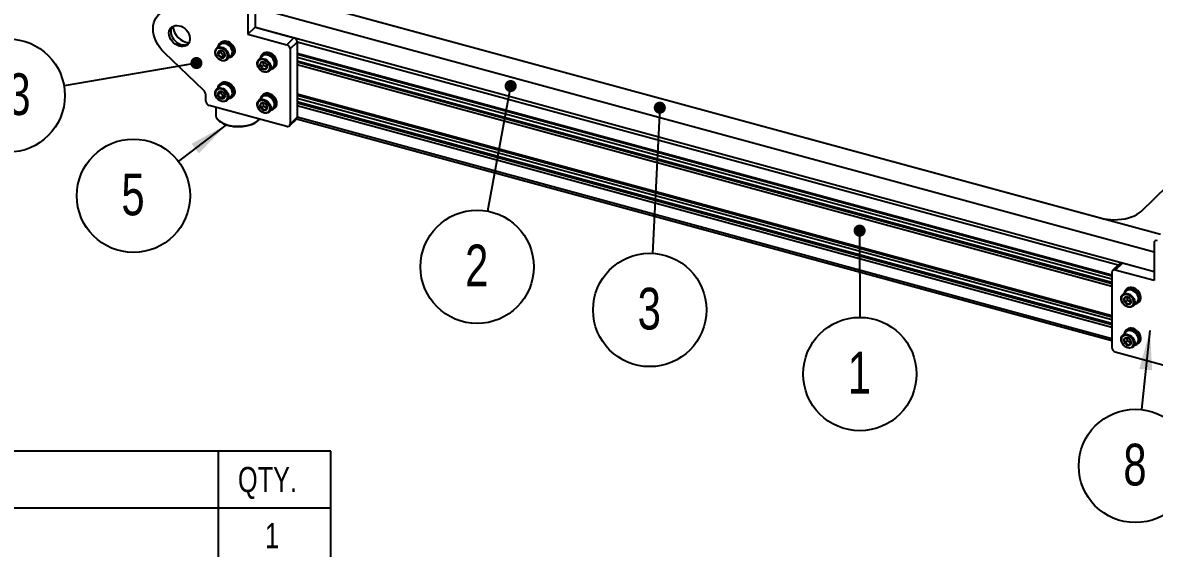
# Model space of a CAD drawing. Header units: millimetres. Extents: x 0 to 279, y 0 to 216.
# Drawn here: x 97.4 to 192.4, y 91 to 135.1 of the extents above; entities that cross this region are included whole.
import ezdxf

# ---------------------------------------------------------------- set-up
doc = ezdxf.new("R2010")
doc.units = ezdxf.units.MM
doc.layers.add('PAGE_BORDER', color=7, linetype='Continuous')
doc.layers.add('TITLE_BLOCK_BORDER', color=7, linetype='Continuous')
doc.styles.add('SLDTEXTSTYLE0', font='TXT', dxfattribs={"width": 0.75})
doc.dimstyles.new('SLDDIMSTYLE0', dxfattribs={"dimtxt": 0.18, "dimasz": 1.016, "dimexe": 0, "dimexo": 0.0625, "dimgap": 0, "dimtad": 0, "dimtih": 1, "dimtoh": 1, "dimdec": 0, "dimrnd": 1e-09, "dimzin": 0, "dimdsep": 46, "dimtxsty": 'Standard', "dimblk1": 'DOT', "dimblk2": 'DOT', "dimsah": 1, "dimcen": 0.09, "dimadec": 0, "dimazin": 0, "dimtfac": 1.016, "dimtdec": 0, "dimtofl": 0, "dimtmove": 0, "dimatfit": 3, "dimldrblk": 'DOT', "dimfxl": 1, "dimfrac": 2, "dimtolj": 1, "dimtzin": 0, "dimarcsym": 0})
doc.dimstyles.new('SLDDIMSTYLE1', dxfattribs={"dimtxt": 0.18, "dimasz": 3.302, "dimexe": 0, "dimexo": 0.0625, "dimgap": 0, "dimtad": 0, "dimtih": 1, "dimtoh": 1, "dimdec": 0, "dimrnd": 1e-09, "dimzin": 0, "dimdsep": 46, "dimtxsty": 'Standard', "dimsah": 1, "dimcen": 0.09, "dimadec": 0, "dimazin": 0, "dimtfac": 3.302, "dimtdec": 0, "dimtofl": 0, "dimtmove": 0, "dimatfit": 3, "dimfxl": 1, "dimfrac": 2, "dimtolj": 1, "dimtzin": 0, "dimarcsym": 0})

# ---------------------------------------------------------------- blocks, each defined once
blk = doc.blocks.new('SW_TABLEANNOTATION_0')
at = {"layer": 'PAGE_BORDER', "color": 0}
for p, q in [((116.893, 0), (0, 0)), ((107.432, 0), (107.432, -4.73)), ((116.893, -92.723), (116.893, 0)), ((0, -4.73), (116.893, -4.73)), ((107.432, -4.73), (107.432, -92.723))]:
    blk.add_line(p, q, dxfattribs=at)
at = {"layer": 'PAGE_BORDER', "color": 0, "attachment_point": 1, "style": 'SLDTEXTSTYLE0'}
for s, insert, char_height in [('QTY.', (109.107, -1.309), 2.1167), ('1', (111.381, -6.01), 2.117)]:
    blk.add_mtext(s, dxfattribs=dict(at, insert=insert, char_height=char_height))
blk = doc.blocks.new('SW_NOTE_0')
at = {"layer": 'TITLE_BLOCK_BORDER', "color": 0}
blk.add_circle((0.006, -4.755), 4.755, dxfattribs=at)
at = {"layer": 'TITLE_BLOCK_BORDER', "color": 0, "insert": (-0.029, -2.892), "char_height": 3.5, "attachment_point": 2, "style": 'SLDTEXTSTYLE0'}
blk.add_mtext('1', dxfattribs=at)
blk = doc.blocks.new('_DOT')
at = {"color": 0, "linetype": 'ByBlock', "lineweight": -2}
blk.add_line((-0.5, 0), (-1, 0), dxfattribs=at)
at = {"color": 0, "linetype": 'ByBlock', "const_width": 0.5}
blk.add_lwpolyline([(-0.25, 0, 1), (0.25, 0, 1)], format="xyb", close=True, dxfattribs=at)
blk = doc.blocks.new('SW_NOTE_1')
at = {"layer": 'TITLE_BLOCK_BORDER', "color": 0}
blk.add_circle((-4.686, -0.808), 4.755, dxfattribs=at)
at = {"layer": 'TITLE_BLOCK_BORDER', "color": 0, "insert": (-4.757, 1.056), "char_height": 3.5, "attachment_point": 2, "style": 'SLDTEXTSTYLE0'}
blk.add_mtext('13', dxfattribs=at)
blk = doc.blocks.new('SW_NOTE_4')
at = {"layer": 'TITLE_BLOCK_BORDER', "color": 0}
blk.add_circle((-3.779, -2.886), 4.755, dxfattribs=at)
at = {"layer": 'TITLE_BLOCK_BORDER', "color": 0, "insert": (-3.814, -1.023), "char_height": 3.5, "attachment_point": 2, "style": 'SLDTEXTSTYLE0'}
blk.add_mtext('5', dxfattribs=at)
blk = doc.blocks.new('SW_NOTE_5')
at = {"layer": 'TITLE_BLOCK_BORDER', "color": 0}
blk.add_circle((-0.867, -4.676), 4.755, dxfattribs=at)
at = {"layer": 'TITLE_BLOCK_BORDER', "color": 0, "insert": (-0.902, -2.812), "char_height": 3.5, "attachment_point": 2, "style": 'SLDTEXTSTYLE0'}
blk.add_mtext('2', dxfattribs=at)
blk = doc.blocks.new('SW_NOTE_6')
at = {"layer": 'TITLE_BLOCK_BORDER', "color": 0}
blk.add_circle((-0.237, -4.749), 4.755, dxfattribs=at)
at = {"layer": 'TITLE_BLOCK_BORDER', "color": 0, "insert": (-0.273, -2.886), "char_height": 3.5, "attachment_point": 2, "style": 'SLDTEXTSTYLE0'}
blk.add_mtext('3', dxfattribs=at)
blk = doc.blocks.new('SW_NOTE_14')
at = {"layer": 'TITLE_BLOCK_BORDER', "color": 0}
blk.add_circle((-0.51, -4.728), 4.755, dxfattribs=at)
at = {"layer": 'TITLE_BLOCK_BORDER', "color": 0, "insert": (-0.545, -2.865), "char_height": 3.5, "attachment_point": 2, "style": 'SLDTEXTSTYLE0'}
blk.add_mtext('8', dxfattribs=at)

msp = doc.modelspace()

# ---------------------------------------------------------------- linework, layer by layer
at = {"color": 7, "linetype": 'Continuous', "lineweight": 25}
for p, q in [((191.252, 119.244), (226.146, 153.301)), ((116.868, 137.838), (116.868, 134.688)), ((192.884, 117.294), (116.912, 137.941)), ((116.275, 137.259), (116.275, 134.109)), ((120.689, 136.943), (187.821, 118.698)), ((116.868, 135.919), (116.868, 134.688)), ((192.335, 115.81), (116.912, 136.309)), ((116.912, 134.676), (116.912, 136.309)), ((116.275, 134.109), (116.868, 134.688)), ((116.275, 134.109), (119.526, 133.226)), ((116.868, 134.688), (120.118, 133.804)), ((192.335, 114.177), (116.912, 134.676)), ((113.938, 133.229), (113.625, 132.924)), ((113.983, 133.412), (113.899, 133.33)), ((120.118, 133.804), (119.526, 133.226)), ((119.813, 132.869), (120.406, 133.448)), ((120.406, 133.448), (120.406, 127.147)), ((112.549, 129.414), (109.256, 132.544)), ((113.968, 132.621), (113.758, 132.416)), ((113.99, 132.717), (113.968, 132.621)), ((113.968, 132.621), (114.196, 132.361)), ((114.196, 132.361), (113.986, 132.156)), ((114.196, 132.361), (114.338, 132.367)), ((114.533, 131.994), (114.846, 132.299)), ((114.946, 132.257), (115.03, 132.339)), ((117.476, 132.268), (117.163, 131.962)), ((117.52, 132.451), (117.436, 132.369)), ((119.813, 132.869), (119.813, 126.569)), ((120.406, 132.423), (188.798, 113.836)), ((117.588, 131.512), (117.378, 131.307)), ((117.512, 131.772), (117.588, 131.512)), ((117.588, 131.512), (117.887, 131.364)), ((117.887, 131.364), (117.677, 131.159)), ((118.071, 131.032), (118.384, 131.337)), ((118.484, 131.295), (118.568, 131.377)), ((188.798, 113.265), (120.406, 131.852)), ((113.938, 129.8), (113.625, 129.495)), ((113.983, 129.984), (113.899, 129.902)), ((113.987, 129.288), (113.963, 129.209)), ((112.738, 128.492), (112.738, 129.011)), ((113.963, 129.209), (113.753, 129.004)), ((113.963, 129.209), (114.18, 128.94)), ((114.18, 128.94), (113.97, 128.735)), ((114.18, 128.94), (114.339, 128.938)), ((114.533, 128.565), (114.846, 128.87)), ((114.946, 128.828), (115.03, 128.91)), ((117.476, 128.839), (117.163, 128.534)), ((117.52, 129.022), (117.436, 128.94)), ((117.512, 128.344), (117.588, 128.083)), ((120.406, 128.994), (188.798, 110.407)), ((188.798, 109.836), (120.406, 128.423)), ((119.526, 126.368), (113.025, 128.135)), ((113.568, 127.988), (113.568, 127.367)), ((117.588, 128.083), (117.378, 127.878)), ((117.588, 128.083), (117.887, 127.936)), ((117.887, 127.936), (117.677, 127.731)), ((118.071, 127.603), (118.384, 127.909)), ((118.484, 127.867), (118.568, 127.949)), ((117.218, 126.974), (117.233, 126.992)), ((119.753, 126.414), (120.345, 126.993)), ((120.406, 127.147), (119.813, 126.569)), ((120.36, 127.009), (188.798, 108.409)), ((192.335, 116.588), (192.335, 113.438)), ((188.798, 114.121), (188.798, 107.82)), ((189.451, 114.854), (188.858, 114.275)), ((189.678, 114.9), (189.085, 114.321)), ((192.335, 113.438), (189.085, 114.321)), ((192.335, 114.177), (189.678, 114.9)), ((189.998, 112.558), (189.685, 112.252)), ((190.043, 112.741), (189.959, 112.659)), ((190.111, 111.802), (189.901, 111.597)), ((190.034, 112.062), (190.111, 111.802)), ((190.111, 111.802), (190.409, 111.654)), ((190.409, 111.654), (190.199, 111.449)), ((190.593, 111.322), (190.906, 111.627)), ((191.006, 111.585), (191.09, 111.667)), ((190.043, 109.312), (189.959, 109.23)), ((189.998, 109.129), (189.685, 108.824)), ((190.111, 108.373), (189.901, 108.168)), ((190.034, 108.634), (190.111, 108.373)), ((190.111, 108.373), (190.409, 108.226)), ((189.085, 107.464), (195.586, 105.697)), ((190.409, 108.226), (190.199, 108.021)), ((190.593, 107.893), (190.906, 108.199)), ((191.006, 108.157), (191.09, 108.239))]:
    msp.add_line(p, q, dxfattribs=at)
at = {"color": 8, "linetype": 'Continuous', "lineweight": 25}
for p, q in [((189.319, 114.725), (120.406, 133.454)), ((188.798, 113.907), (120.406, 132.494)), ((188.798, 113.567), (120.406, 132.154)), ((188.798, 113.236), (120.406, 131.824)), ((188.798, 113.168), (120.406, 131.755)), ((188.798, 112.942), (120.406, 131.529)), ((188.798, 110.478), (120.406, 129.066)), ((188.798, 110.138), (120.406, 128.726)), ((188.798, 109.808), (120.406, 128.395)), ((188.798, 109.739), (120.406, 128.327)), ((188.798, 109.513), (120.406, 128.101)), ((117.157, 126.909), (117.157, 127.012)), ((117.157, 126.909), (117.218, 126.974)), ((188.798, 108.553), (120.406, 127.141))]:
    msp.add_line(p, q, dxfattribs=at)
at = {"color": 7, "linetype": 'Continuous', "lineweight": 25, "flags": 128}
for points in [[(109.256, 132.544), (109.048, 132.76), (108.861, 132.994), (108.698, 133.242), (108.561, 133.5), (108.453, 133.764), (108.375, 134.032), (108.327, 134.298), (108.311, 134.559), (108.327, 134.812), (108.375, 135.052), (108.453, 135.277), (108.561, 135.483), (108.698, 135.666), (108.861, 135.826), (109.048, 135.958), (109.256, 136.061)], [(109.642, 134.198), (109.658, 134.355), (109.706, 134.499), (109.783, 134.623), (109.887, 134.723), (110.014, 134.795), (110.159, 134.837), (110.318, 134.847), (110.485, 134.825), (110.652, 134.771), (110.816, 134.689), (110.969, 134.579), (111.106, 134.448), (111.222, 134.298), (111.313, 134.136), (111.375, 133.968), (111.407, 133.799), (111.407, 133.636), (111.375, 133.485), (111.313, 133.351), (111.222, 133.238), (111.106, 133.152), (110.969, 133.095), (110.816, 133.069), (110.652, 133.075), (110.485, 133.112), (110.318, 133.181), (110.159, 133.277), (110.014, 133.398), (109.887, 133.54), (109.783, 133.696), (109.706, 133.862), (109.658, 134.031), (109.642, 134.198)], [(109.792, 134.343), (109.808, 134.177), (109.855, 134.008), (109.932, 133.842), (110.036, 133.685), (110.163, 133.544), (110.309, 133.423), (110.467, 133.327), (110.634, 133.258), (110.802, 133.22), (110.965, 133.214), (111.118, 133.24), (111.255, 133.298), (111.293, 133.321)], [(114.642, 132.191), (114.599, 132.08), (114.529, 131.989), (114.434, 131.924), (114.32, 131.887), (114.193, 131.882), (114.06, 131.907), (113.928, 131.962), (113.804, 132.044), (113.695, 132.149), (113.607, 132.27), (113.544, 132.401), (113.51, 132.535), (113.507, 132.665), (113.535, 132.785), (113.592, 132.886), (113.675, 132.965), (113.78, 133.016), (113.901, 133.037), (114.032, 133.027), (114.165, 132.986), (114.294, 132.917), (114.411, 132.823), (114.511, 132.71), (114.587, 132.583), (114.635, 132.449), (114.654, 132.316), (114.642, 132.191)], [(113.765, 133.061), (113.774, 133.103), (113.818, 133.223), (113.891, 133.323), (113.989, 133.398), (114.107, 133.445), (114.24, 133.461), (114.381, 133.446), (114.524, 133.401), (114.663, 133.327), (114.79, 133.229), (114.9, 133.11), (114.988, 132.976), (115.049, 132.834), (115.081, 132.689), (115.083, 132.55), (115.053, 132.422), (114.994, 132.312), (114.908, 132.223), (114.799, 132.162), (114.674, 132.13)], [(114.955, 132.496), (114.967, 132.621), (114.948, 132.755), (114.899, 132.888), (114.823, 133.015), (114.724, 133.129), (114.607, 133.222), (114.478, 133.291), (114.345, 133.332), (114.214, 133.342), (114.093, 133.321), (113.988, 133.27), (113.938, 133.229)], [(113.983, 133.412), (114.073, 133.48), (114.191, 133.527), (114.324, 133.543), (114.465, 133.528), (114.608, 133.483), (114.747, 133.409), (114.874, 133.311), (114.984, 133.192), (115.072, 133.058), (115.133, 132.916), (115.165, 132.771), (115.167, 132.632), (115.137, 132.504), (115.078, 132.394), (115.03, 132.339)], [(114.555, 132.188), (114.566, 132.31), (114.544, 132.44), (114.491, 132.569), (114.411, 132.69), (114.307, 132.794), (114.188, 132.875), (114.059, 132.928), (113.93, 132.949), (113.809, 132.939), (113.702, 132.896), (113.618, 132.823), (113.56, 132.726), (113.534, 132.611), (113.539, 132.484), (113.577, 132.353), (113.644, 132.227), (113.737, 132.114), (113.849, 132.021), (113.974, 131.953), (114.104, 131.916), (114.23, 131.91), (114.345, 131.937), (114.441, 131.995), (114.513, 132.081), (114.555, 132.188)], [(114.846, 132.299), (114.912, 132.385), (114.955, 132.496)], [(117.068, 131.482), (117.044, 131.616), (117.05, 131.744), (117.087, 131.858), (117.153, 131.952), (117.244, 132.023), (117.355, 132.064), (117.48, 132.076), (117.612, 132.056), (117.745, 132.006), (117.871, 131.928), (117.983, 131.828), (118.075, 131.709), (118.143, 131.579), (118.182, 131.445), (118.191, 131.313), (118.169, 131.192), (118.117, 131.087), (118.039, 131.004), (117.937, 130.947), (117.818, 130.921), (117.689, 130.925), (117.555, 130.96), (117.425, 131.024), (117.305, 131.114), (117.202, 131.224), (117.122, 131.349), (117.068, 131.482)], [(118.623, 131.652), (118.608, 131.794), (118.562, 131.938), (118.488, 132.078), (118.39, 132.205), (118.271, 132.316), (118.138, 132.403), (117.996, 132.464), (117.853, 132.496), (117.715, 132.496), (117.588, 132.465), (117.479, 132.405), (117.392, 132.318), (117.332, 132.208), (117.303, 132.099)], [(118.384, 131.337), (118.43, 131.392), (118.482, 131.497), (118.504, 131.619), (118.495, 131.75), (118.456, 131.884), (118.388, 132.014), (118.296, 132.133), (118.184, 132.233), (118.058, 132.311), (117.925, 132.361), (117.793, 132.381), (117.668, 132.37), (117.557, 132.328), (117.476, 132.268)], [(118.707, 131.734), (118.692, 131.876), (118.646, 132.02), (118.572, 132.16), (118.474, 132.287), (118.355, 132.398), (118.222, 132.485), (118.08, 132.546), (117.937, 132.578), (117.799, 132.578), (117.672, 132.547), (117.563, 132.487), (117.52, 132.451)], [(117.092, 131.454), (117.146, 131.325), (117.227, 131.205), (117.331, 131.102), (117.451, 131.021), (117.579, 130.968), (117.708, 130.947), (117.829, 130.959), (117.935, 131.002), (118.019, 131.075), (118.076, 131.173), (118.103, 131.288), (118.096, 131.416), (118.058, 131.546), (117.99, 131.672), (117.897, 131.785), (117.784, 131.877), (117.659, 131.944), (117.53, 131.982), (117.404, 131.986), (117.289, 131.959), (117.193, 131.9), (117.122, 131.814), (117.08, 131.707), (117.07, 131.584), (117.092, 131.454)], [(114.635, 128.735), (114.585, 128.628), (114.509, 128.543), (114.409, 128.484), (114.291, 128.455), (114.162, 128.456), (114.029, 128.489), (113.898, 128.551), (113.777, 128.638), (113.673, 128.747), (113.59, 128.871), (113.534, 129.004), (113.507, 129.138), (113.511, 129.266), (113.545, 129.381), (113.609, 129.478), (113.698, 129.55), (113.807, 129.595), (113.931, 129.609), (114.063, 129.591), (114.196, 129.544), (114.323, 129.469), (114.436, 129.37), (114.531, 129.253), (114.601, 129.123), (114.643, 128.989), (114.654, 128.857), (114.635, 128.735)], [(114.549, 128.734), (114.566, 128.854), (114.552, 128.983), (114.505, 129.113), (114.43, 129.236), (114.331, 129.344), (114.215, 129.431), (114.088, 129.49), (113.958, 129.519), (113.834, 129.515), (113.724, 129.479), (113.634, 129.413), (113.57, 129.321), (113.537, 129.208), (113.535, 129.083), (113.566, 128.953), (113.627, 128.825), (113.715, 128.709), (113.824, 128.611), (113.946, 128.537), (114.076, 128.492), (114.203, 128.48), (114.321, 128.5), (114.422, 128.552), (114.5, 128.631), (114.549, 128.734)], [(113.765, 129.632), (113.782, 129.706), (113.834, 129.821), (113.913, 129.915), (114.017, 129.984), (114.139, 130.023), (114.275, 130.032), (114.417, 130.009), (114.56, 129.957), (114.696, 129.876), (114.82, 129.772), (114.925, 129.649), (115.006, 129.512), (115.06, 129.369), (115.085, 129.225), (115.078, 129.088), (115.041, 128.964), (114.975, 128.858), (114.883, 128.777), (114.769, 128.723), (114.674, 128.702)], [(114.947, 129.04), (114.967, 129.162), (114.955, 129.294), (114.913, 129.429), (114.843, 129.558), (114.749, 129.675), (114.636, 129.774), (114.509, 129.849), (114.376, 129.897), (114.244, 129.914), (114.12, 129.9), (114.01, 129.856), (113.938, 129.8)], [(113.983, 129.984), (113.997, 129.997), (114.101, 130.066), (114.223, 130.105), (114.359, 130.114), (114.501, 130.091), (114.644, 130.038), (114.78, 129.958), (114.904, 129.854), (115.009, 129.731), (115.09, 129.594), (115.144, 129.451), (115.169, 129.307), (115.162, 129.17), (115.125, 129.046), (115.059, 128.94), (115.03, 128.91)], [(114.846, 128.87), (114.898, 128.933), (114.947, 129.04)], [(117.068, 128.054), (117.044, 128.188), (117.05, 128.315), (117.087, 128.429), (117.153, 128.524), (117.244, 128.594), (117.355, 128.636), (117.48, 128.647), (117.612, 128.627), (117.745, 128.577), (117.871, 128.5), (117.983, 128.399), (118.075, 128.28), (118.143, 128.151), (118.182, 128.016), (118.191, 127.885), (118.169, 127.763), (118.117, 127.658), (118.039, 127.575), (117.937, 127.519), (117.818, 127.492), (117.689, 127.496), (117.555, 127.532), (117.425, 127.596), (117.305, 127.685), (117.202, 127.796), (117.122, 127.921), (117.068, 128.054)], [(117.092, 128.026), (117.146, 127.897), (117.227, 127.776), (117.331, 127.673), (117.451, 127.592), (117.579, 127.54), (117.708, 127.519), (117.829, 127.53), (117.935, 127.574), (118.019, 127.646), (118.076, 127.744), (118.103, 127.86), (118.096, 127.987), (118.058, 128.118), (117.99, 128.243), (117.897, 128.356), (117.784, 128.449), (117.659, 128.516), (117.53, 128.553), (117.404, 128.558), (117.289, 128.53), (117.193, 128.471), (117.122, 128.386), (117.08, 128.278), (117.07, 128.155), (117.092, 128.026)], [(118.623, 128.223), (118.608, 128.366), (118.562, 128.51), (118.488, 128.649), (118.39, 128.777), (118.271, 128.887), (118.138, 128.975), (117.996, 129.036), (117.853, 129.067), (117.715, 129.067), (117.588, 129.037), (117.479, 128.976), (117.392, 128.889), (117.332, 128.78), (117.303, 128.67)], [(118.384, 127.909), (118.43, 127.963), (118.482, 128.068), (118.504, 128.19), (118.495, 128.321), (118.456, 128.456), (118.388, 128.586), (118.296, 128.704), (118.184, 128.805), (118.058, 128.882), (117.925, 128.932), (117.793, 128.952), (117.668, 128.941), (117.557, 128.899), (117.476, 128.839)], [(118.707, 128.305), (118.692, 128.448), (118.646, 128.592), (118.572, 128.731), (118.474, 128.859), (118.355, 128.969), (118.222, 129.057), (118.08, 129.118), (117.937, 129.149), (117.799, 129.149), (117.672, 129.119), (117.563, 129.058), (117.52, 129.022)], [(115.148, 126.4), (115.412, 126.386), (115.678, 126.392), (115.939, 126.416), (116.192, 126.458), (116.43, 126.519), (116.65, 126.596), (116.847, 126.688), (117.017, 126.793), (117.157, 126.909)], [(187.821, 118.698), (188.1, 118.633), (188.393, 118.585), (188.694, 118.556), (189, 118.547), (189.306, 118.556), (189.608, 118.584), (189.901, 118.631), (190.181, 118.695), (190.444, 118.776), (190.686, 118.874), (190.903, 118.985), (191.093, 119.109), (191.252, 119.244)], [(190.689, 111.802), (190.713, 111.668), (190.706, 111.541), (190.669, 111.427), (190.603, 111.332), (190.513, 111.262), (190.402, 111.22), (190.277, 111.209), (190.144, 111.229), (190.011, 111.279), (189.886, 111.356), (189.774, 111.457), (189.681, 111.575), (189.613, 111.705), (189.574, 111.84), (189.565, 111.971), (189.587, 112.093), (189.639, 112.198), (189.718, 112.281), (189.82, 112.337), (189.938, 112.364), (190.068, 112.36), (190.201, 112.324), (190.332, 112.26), (190.451, 112.171), (190.554, 112.06), (190.635, 111.935), (190.689, 111.802)], [(190.604, 111.771), (190.55, 111.9), (190.469, 112.02), (190.365, 112.124), (190.245, 112.204), (190.117, 112.257), (189.988, 112.278), (189.867, 112.267), (189.761, 112.223), (189.676, 112.15), (189.619, 112.053), (189.593, 111.937), (189.599, 111.81), (189.638, 111.679), (189.706, 111.554), (189.799, 111.441), (189.911, 111.348), (190.037, 111.281), (190.166, 111.244), (190.292, 111.239), (190.407, 111.267), (190.503, 111.325), (190.574, 111.411), (190.616, 111.519), (190.626, 111.641), (190.604, 111.771)], [(191.146, 111.942), (191.13, 112.084), (191.084, 112.228), (191.011, 112.368), (190.912, 112.495), (190.793, 112.606), (190.66, 112.693), (190.518, 112.754), (190.375, 112.786), (190.237, 112.786), (190.11, 112.755), (190.001, 112.695), (189.914, 112.608), (189.854, 112.498), (189.825, 112.389)], [(191.001, 112.107), (190.948, 112.24), (190.867, 112.365), (190.764, 112.476), (190.644, 112.565), (190.514, 112.63), (190.381, 112.665), (190.251, 112.669), (190.132, 112.642), (190.031, 112.586), (189.998, 112.558)], [(191.23, 112.024), (191.214, 112.166), (191.168, 112.31), (191.095, 112.45), (190.996, 112.577), (190.877, 112.688), (190.744, 112.775), (190.602, 112.836), (190.459, 112.868), (190.321, 112.868), (190.194, 112.837), (190.085, 112.777), (190.043, 112.741)], [(191.146, 108.513), (191.13, 108.656), (191.084, 108.8), (191.011, 108.939), (190.912, 109.067), (190.793, 109.177), (190.66, 109.265), (190.518, 109.326), (190.375, 109.357), (190.237, 109.357), (190.11, 109.327), (190.001, 109.266), (189.914, 109.179), (189.854, 109.07), (189.825, 108.96)], [(191.23, 108.595), (191.214, 108.738), (191.168, 108.882), (191.095, 109.021), (190.996, 109.149), (190.877, 109.259), (190.744, 109.347), (190.602, 109.408), (190.459, 109.439), (190.321, 109.439), (190.194, 109.409), (190.085, 109.348), (190.043, 109.312)], [(190.689, 108.374), (190.713, 108.24), (190.706, 108.112), (190.669, 107.998), (190.603, 107.904), (190.513, 107.833), (190.402, 107.792), (190.277, 107.78), (190.144, 107.8), (190.011, 107.85), (189.886, 107.928), (189.774, 108.028), (189.681, 108.147), (189.613, 108.277), (189.574, 108.411), (189.565, 108.542), (189.587, 108.664), (189.639, 108.769), (189.718, 108.852), (189.82, 108.908), (189.938, 108.935), (190.068, 108.931), (190.201, 108.896), (190.332, 108.832), (190.451, 108.742), (190.554, 108.632), (190.635, 108.507), (190.689, 108.374)], [(190.604, 108.342), (190.55, 108.471), (190.469, 108.592), (190.365, 108.695), (190.245, 108.776), (190.117, 108.828), (189.988, 108.849), (189.867, 108.838), (189.761, 108.794), (189.676, 108.722), (189.619, 108.624), (189.593, 108.508), (189.599, 108.381), (189.638, 108.25), (189.706, 108.125), (189.799, 108.012), (189.911, 107.919), (190.037, 107.852), (190.166, 107.815), (190.292, 107.81), (190.407, 107.838), (190.503, 107.897), (190.574, 107.982), (190.616, 108.09), (190.626, 108.213), (190.604, 108.342)], [(191.001, 108.679), (190.948, 108.812), (190.867, 108.937), (190.764, 109.047), (190.644, 109.137), (190.514, 109.201), (190.381, 109.236), (190.251, 109.24), (190.132, 109.214), (190.031, 109.157), (189.998, 109.129)]]:
    msp.add_lwpolyline(points, dxfattribs=at)
at = {"color": 8, "linetype": 'Continuous', "lineweight": 25, "flags": 128}
for points in [[(113.725, 126.976), (113.828, 126.871), (113.985, 126.754), (114.172, 126.65), (114.387, 126.561), (114.624, 126.488), (114.88, 126.435), (115.148, 126.4)], [(115.148, 126.4), (115.148, 126.39), (115.148, 126.382), (115.149, 126.375), (115.151, 126.371), (115.152, 126.369), (115.153, 126.369)]]:
    msp.add_lwpolyline(points, dxfattribs=at)
at = {"color": 7, "linetype": 'Continuous', "lineweight": 25}
for centre, radius, start, end in [((110.466, 134.358), 0.675, 145.59129, 181.21109), ((111.534, 134.94), 1.575, 186.07427, 262.53579), ((119.419, 132.846), 0.395, 3.39156, 74.33381), ((120.012, 133.424), 0.395, 3.39156, 74.33381), ((113.989, 132.507), 0.248, 132.54221, 201.36147), ((114.177, 132.553), 0.441, 198.07326, 244.32442), ((113.977, 132.464), 0.274, 60.46023, 124.62599), ((114.121, 132.395), 0.274, 240.46023, 304.62599), ((113.922, 132.305), 0.441, 18.07326, 64.32442), ((114.109, 132.352), 0.248, 312.54221, 21.36147), ((117.639, 131.55), 0.357, 169.59778, 223.05057), ((117.494, 131.564), 0.212, 89.23305, 166.14983), ((117.686, 131.554), 0.395, 218.82771, 268.68182), ((117.487, 131.381), 0.395, 38.82771, 88.68182), ((117.68, 131.371), 0.212, 269.23305, 346.14983), ((117.534, 131.385), 0.357, 349.59778, 43.05057), ((118.157, 131.632), 0.466, 276.61268, 2.41983), ((118.227, 131.716), 0.481, 315.20228, 2.06348), ((112.164, 128.988), 0.574, 2.3517, 47.87306), ((113.981, 129.081), 0.24, 128.04791, 198.54292), ((113.978, 129.023), 0.286, 58.062, 120.44528), ((113.924, 128.879), 0.438, 15.59356, 62.05252), ((113.132, 128.515), 0.395, 183.39156, 254.33381), ((114.175, 129.122), 0.438, 195.59356, 242.05252), ((114.121, 128.978), 0.286, 238.062, 300.44528), ((114.118, 128.92), 0.24, 308.04791, 18.54292), ((117.494, 128.136), 0.212, 89.23305, 166.14983), ((117.487, 127.952), 0.395, 38.82771, 88.68182), ((118.227, 128.288), 0.481, 315.20228, 2.06348), ((114.187, 127.39), 0.62, 182.10932, 221.86453), ((117.639, 128.122), 0.357, 169.59778, 223.05057), ((117.686, 128.126), 0.395, 218.82771, 268.68182), ((117.68, 127.942), 0.212, 269.23305, 346.14983), ((117.534, 127.956), 0.357, 349.59778, 43.05057), ((118.157, 128.204), 0.467, 275.65078, 2.39164), ((115.148, 126.379), 0.0107, 298.23723, 356.59132), ((119.602, 126.566), 0.211, 248.8623, 0.92226), ((120.196, 127.14), 0.21, 315.35447, 1.91129), ((192.547, 116.591), 0.211, 68.8623, 180.92226), ((189.009, 114.124), 0.211, 68.8623, 180.92226), ((189.604, 114.679), 0.233, 71.58383, 131.32619), ((190.162, 111.84), 0.357, 169.59778, 223.05057), ((190.016, 111.854), 0.212, 89.23305, 166.14983), ((190.208, 111.844), 0.395, 218.82771, 268.68182), ((190.01, 111.671), 0.395, 38.82771, 88.68182), ((190.202, 111.661), 0.212, 269.23305, 346.14983), ((190.057, 111.675), 0.357, 349.59778, 43.05057), ((190.68, 111.922), 0.466, 276.61268, 2.41983), ((190.562, 111.945), 0.469, 317.28849, 20.24824), ((190.749, 112.006), 0.481, 315.20228, 2.06348), ((190.162, 108.412), 0.357, 169.59778, 223.05057), ((190.016, 108.426), 0.212, 89.23305, 166.14983), ((190.01, 108.242), 0.395, 38.82771, 88.68182), ((190.057, 108.246), 0.357, 349.59778, 43.05057), ((190.679, 108.494), 0.467, 275.65078, 2.39164), ((190.562, 108.517), 0.469, 317.28849, 20.24824), ((190.749, 108.578), 0.481, 315.20228, 2.06348), ((189.192, 107.844), 0.395, 183.39156, 254.33381), ((190.208, 108.416), 0.395, 218.82771, 268.68182), ((190.202, 108.232), 0.212, 269.23305, 346.14983)]:
    msp.add_arc(centre, radius, start, end, dxfattribs=at)
for points, knots in [([(113.821, 132.69), (113.822, 132.678), (113.823, 132.657), (113.82, 132.617), (113.812, 132.573), (113.797, 132.522), (113.779, 132.469), (113.765, 132.433), (113.758, 132.416)], [0, 0, 0, 0, 0.180474, 0.341024, 0.506232, 0.672446, 0.844379, 1, 1, 1, 1]), ([(113.758, 132.416), (113.779, 132.403), (113.821, 132.377), (113.888, 132.318), (113.946, 132.241), (113.974, 132.182), (113.986, 132.156)], [0, 0, 0, 0, 0.216455, 0.440311, 0.751901, 1, 1, 1, 1]), ([(114.112, 132.702), (114.098, 132.707), (114.067, 132.715), (114.014, 132.719), (113.959, 132.716), (113.897, 132.707), (113.85, 132.696), (113.821, 132.69)], [0, 0, 0, 0, 0.216186, 0.439763, 0.593419, 0.75221, 1, 1, 1, 1]), ([(113.986, 132.156), (114.011, 132.162), (114.062, 132.174), (114.146, 132.185), (114.221, 132.184), (114.26, 132.173), (114.277, 132.169)], [0, 0, 0, 0, 0.2164554, 0.4403113, 0.7519006, 1, 1, 1, 1]), ([(114.34, 132.442), (114.33, 132.465), (114.308, 132.511), (114.258, 132.587), (114.19, 132.654), (114.136, 132.688), (114.112, 132.702)], [0, 0, 0, 0, 0.216455, 0.440311, 0.751901, 1, 1, 1, 1]), ([(114.277, 132.169), (114.284, 132.186), (114.298, 132.221), (114.316, 132.274), (114.331, 132.325), (114.339, 132.369), (114.342, 132.409), (114.341, 132.431), (114.34, 132.442)], [0, 0, 0, 0, 0.155622, 0.322229, 0.493763, 0.65399, 0.819526, 1, 1, 1, 1]), ([(117.497, 131.776), (117.487, 131.77), (117.469, 131.758), (117.423, 131.724), (117.36, 131.675), (117.31, 131.633), (117.288, 131.615)], [0, 0, 0, 0, 0.216455, 0.440311, 0.751901, 1, 1, 1, 1]), ([(117.288, 131.615), (117.296, 131.603), (117.313, 131.58), (117.336, 131.536), (117.355, 131.486), (117.368, 131.43), (117.376, 131.37), (117.378, 131.328), (117.378, 131.307)], [0, 0, 0, 0, 0.155622, 0.322229, 0.493763, 0.65399, 0.819526, 1, 1, 1, 1]), ([(117.378, 131.307), (117.404, 131.302), (117.456, 131.291), (117.542, 131.261), (117.619, 131.215), (117.659, 131.177), (117.677, 131.159)], [0, 0, 0, 0, 0.216455, 0.440311, 0.751901, 1, 1, 1, 1]), ([(117.795, 131.629), (117.78, 131.644), (117.749, 131.674), (117.68, 131.721), (117.592, 131.757), (117.526, 131.77), (117.497, 131.776)], [0, 0, 0, 0, 0.216455, 0.440311, 0.751901, 1, 1, 1, 1]), ([(117.677, 131.159), (117.696, 131.175), (117.736, 131.208), (117.785, 131.247), (117.824, 131.277), (117.857, 131.302), (117.875, 131.313), (117.886, 131.32)], [0, 0, 0, 0, 0.216186, 0.439763, 0.593419, 0.75221, 1, 1, 1, 1]), ([(117.886, 131.32), (117.885, 131.342), (117.883, 131.383), (117.875, 131.443), (117.862, 131.499), (117.843, 131.55), (117.821, 131.593), (117.803, 131.617), (117.795, 131.629)], [0, 0, 0, 0, 0.1804737, 0.3410241, 0.5062316, 0.6724465, 0.8443786, 1, 1, 1, 1]), ([(113.833, 129.269), (113.832, 129.259), (113.832, 129.238), (113.826, 129.2), (113.815, 129.157), (113.798, 129.108), (113.777, 129.056), (113.761, 129.021), (113.753, 129.004)], [0, 0, 0, 0, 0.1804737, 0.3410241, 0.5062316, 0.6724465, 0.8443786, 1, 1, 1, 1]), ([(114.129, 129.266), (114.114, 129.271), (114.083, 129.281), (114.029, 129.289), (113.973, 129.289), (113.91, 129.284), (113.862, 129.275), (113.833, 129.269)], [0, 0, 0, 0, 0.2161857, 0.4397628, 0.5934186, 0.7522096, 1, 1, 1, 1]), ([(114.345, 128.997), (114.335, 129.02), (114.316, 129.068), (114.268, 129.145), (114.203, 129.215), (114.152, 129.25), (114.129, 129.266)], [0, 0, 0, 0, 0.2164554, 0.4403113, 0.7519006, 1, 1, 1, 1]), ([(113.753, 129.004), (113.773, 128.991), (113.814, 128.963), (113.878, 128.902), (113.933, 128.823), (113.958, 128.762), (113.97, 128.735)], [0, 0, 0, 0, 0.2164554, 0.4403113, 0.7519006, 1, 1, 1, 1]), ([(113.97, 128.735), (113.995, 128.74), (114.046, 128.75), (114.132, 128.757), (114.209, 128.751), (114.248, 128.737), (114.266, 128.731)], [0, 0, 0, 0, 0.216455, 0.440311, 0.751901, 1, 1, 1, 1]), ([(114.266, 128.731), (114.273, 128.748), (114.289, 128.783), (114.31, 128.834), (114.327, 128.883), (114.338, 128.927), (114.344, 128.965), (114.345, 128.986), (114.345, 128.997)], [0, 0, 0, 0, 0.1556216, 0.3222293, 0.4937628, 0.6539897, 0.8195261, 1, 1, 1, 1]), ([(117.497, 128.347), (117.487, 128.341), (117.469, 128.329), (117.423, 128.296), (117.36, 128.246), (117.31, 128.205), (117.288, 128.186)], [0, 0, 0, 0, 0.2164554, 0.4403113, 0.7519006, 1, 1, 1, 1]), ([(117.795, 128.2), (117.78, 128.215), (117.749, 128.246), (117.68, 128.292), (117.592, 128.328), (117.526, 128.341), (117.497, 128.347)], [0, 0, 0, 0, 0.216455, 0.440311, 0.751901, 1, 1, 1, 1]), ([(117.288, 128.186), (117.296, 128.175), (117.313, 128.151), (117.336, 128.108), (117.355, 128.057), (117.368, 128.001), (117.376, 127.941), (117.378, 127.9), (117.378, 127.878)], [0, 0, 0, 0, 0.155622, 0.322229, 0.493763, 0.65399, 0.819526, 1, 1, 1, 1]), ([(117.378, 127.878), (117.404, 127.873), (117.456, 127.862), (117.542, 127.833), (117.619, 127.787), (117.659, 127.748), (117.677, 127.731)], [0, 0, 0, 0, 0.216455, 0.440311, 0.751901, 1, 1, 1, 1]), ([(117.677, 127.731), (117.696, 127.747), (117.736, 127.779), (117.785, 127.819), (117.824, 127.848), (117.857, 127.873), (117.875, 127.885), (117.886, 127.892)], [0, 0, 0, 0, 0.216186, 0.439763, 0.593419, 0.75221, 1, 1, 1, 1]), ([(117.886, 127.892), (117.885, 127.914), (117.883, 127.955), (117.875, 128.015), (117.862, 128.07), (117.843, 128.121), (117.821, 128.164), (117.803, 128.189), (117.795, 128.2)], [0, 0, 0, 0, 0.180474, 0.341024, 0.506232, 0.672446, 0.844379, 1, 1, 1, 1]), ([(113.737, 126.949), (113.766, 126.916), (113.83, 126.843), (113.963, 126.742), (114.125, 126.644), (114.311, 126.559), (114.516, 126.487), (114.737, 126.43), (114.951, 126.39), (115.092, 126.376), (115.153, 126.369)], [0, 0, 0, 0, 0.107962, 0.239419, 0.371621, 0.503942, 0.63611, 0.768084, 0.89989, 1, 1, 1, 1]), ([(116.579, 126.543), (116.606, 126.553), (116.7, 126.586), (116.844, 126.658), (117.005, 126.757), (117.126, 126.854), (117.183, 126.92), (117.204, 126.946)], [0, 0, 0, 0, 0.096588, 0.344501, 0.592962, 0.841891, 1, 1, 1, 1]), ([(190.019, 112.066), (190.01, 112.06), (189.991, 112.048), (189.955, 112.021), (189.915, 111.99), (189.869, 111.953), (189.833, 111.923), (189.81, 111.905)], [0, 0, 0, 0, 0.216186, 0.439763, 0.593419, 0.75221, 1, 1, 1, 1]), ([(189.81, 111.905), (189.82, 111.892), (189.838, 111.866), (189.861, 111.821), (189.879, 111.771), (189.891, 111.714), (189.899, 111.655), (189.9, 111.615), (189.901, 111.597)], [0, 0, 0, 0, 0.180474, 0.341024, 0.506232, 0.672446, 0.844379, 1, 1, 1, 1]), ([(189.901, 111.597), (189.926, 111.592), (189.978, 111.581), (190.064, 111.551), (190.142, 111.505), (190.182, 111.467), (190.199, 111.449)], [0, 0, 0, 0, 0.2164554, 0.4403113, 0.7519006, 1, 1, 1, 1]), ([(190.317, 111.919), (190.302, 111.934), (190.271, 111.964), (190.202, 112.011), (190.114, 112.047), (190.048, 112.06), (190.019, 112.066)], [0, 0, 0, 0, 0.216455, 0.440311, 0.751901, 1, 1, 1, 1]), ([(190.199, 111.449), (190.219, 111.465), (190.258, 111.498), (190.321, 111.548), (190.373, 111.588), (190.397, 111.603), (190.408, 111.61)], [0, 0, 0, 0, 0.216455, 0.440311, 0.751901, 1, 1, 1, 1]), ([(190.408, 111.61), (190.407, 111.629), (190.406, 111.668), (190.399, 111.727), (190.386, 111.783), (190.368, 111.834), (190.345, 111.88), (190.327, 111.905), (190.317, 111.919)], [0, 0, 0, 0, 0.155622, 0.322229, 0.493763, 0.65399, 0.819526, 1, 1, 1, 1]), ([(190.019, 108.637), (190.01, 108.631), (189.991, 108.619), (189.955, 108.592), (189.915, 108.562), (189.869, 108.525), (189.833, 108.495), (189.81, 108.476)], [0, 0, 0, 0, 0.216186, 0.439763, 0.593419, 0.75221, 1, 1, 1, 1]), ([(189.81, 108.476), (189.82, 108.463), (189.838, 108.438), (189.861, 108.392), (189.879, 108.342), (189.891, 108.285), (189.899, 108.226), (189.9, 108.187), (189.901, 108.168)], [0, 0, 0, 0, 0.180474, 0.341024, 0.506232, 0.672446, 0.844379, 1, 1, 1, 1]), ([(190.317, 108.49), (190.302, 108.505), (190.271, 108.536), (190.202, 108.582), (190.114, 108.618), (190.048, 108.631), (190.019, 108.637)], [0, 0, 0, 0, 0.216455, 0.440311, 0.751901, 1, 1, 1, 1]), ([(190.408, 108.182), (190.407, 108.2), (190.406, 108.239), (190.399, 108.298), (190.386, 108.355), (190.368, 108.406), (190.345, 108.451), (190.327, 108.477), (190.317, 108.49)], [0, 0, 0, 0, 0.1556216, 0.3222293, 0.4937628, 0.6539897, 0.8195261, 1, 1, 1, 1]), ([(189.901, 108.168), (189.926, 108.163), (189.978, 108.152), (190.064, 108.123), (190.142, 108.077), (190.182, 108.038), (190.199, 108.021)], [0, 0, 0, 0, 0.216455, 0.440311, 0.751901, 1, 1, 1, 1]), ([(190.199, 108.021), (190.219, 108.037), (190.258, 108.069), (190.321, 108.119), (190.373, 108.159), (190.397, 108.175), (190.408, 108.182)], [0, 0, 0, 0, 0.2164554, 0.4403113, 0.7519006, 1, 1, 1, 1])]:
    msp.add_open_spline(points, degree=3, knots=knots, dxfattribs=at)
msp.add_open_spline([(115.158, 126.378), (115.278, 126.371), (115.518, 126.357), (115.879, 126.382), (116.226, 126.439), (116.431, 126.504), (116.534, 126.537)], degree=3, dxfattribs=at)
at = {"layer": 'TITLE_BLOCK_BORDER'}
msp.add_line((110.438, 123.439), (114.468, 126.517), dxfattribs=at)
msp.add_solid([(114.468, 126.517), (111.536, 124.917), (112.153, 124.109)], dxfattribs=at)

# ---------------------------------------------------------------- block references
at = {"layer": 'PAGE_BORDER'}
msp.add_blockref('SW_TABLEANNOTATION_0', (6.327, 99.114), dxfattribs=at)
at = {"layer": 'TITLE_BLOCK_BORDER'}
for name, p in [('SW_NOTE_1', (100.831, 129.771)), ('SW_NOTE_4', (110.438, 123.439)), ('SW_NOTE_5', (136.381, 119.27)), ('SW_NOTE_6', (150.237, 115.723)), ('SW_NOTE_0', (167.634, 110.355)), ('SW_NOTE_14', (191.281, 102.617))]:
    msp.add_blockref(name, p, dxfattribs=at)

# ---------------------------------------------------------------- leaders
for points, dimstyle in [([(111.949, 131.688), (100.831, 129.771)], 'SLDDIMSTYLE0'), ([(138.327, 129.761), (136.381, 119.27)], 'SLDDIMSTYLE0'), ([(150.848, 127.942), (150.237, 115.723)], 'SLDDIMSTYLE0'), ([(167.624, 117.628), (167.634, 110.355)], 'SLDDIMSTYLE0'), ([(191.996, 109.252), (191.281, 102.617)], 'SLDDIMSTYLE1')]:
    msp.add_leader(points, dimstyle=dimstyle, dxfattribs=at)

doc.saveas('drawing.dxf')
